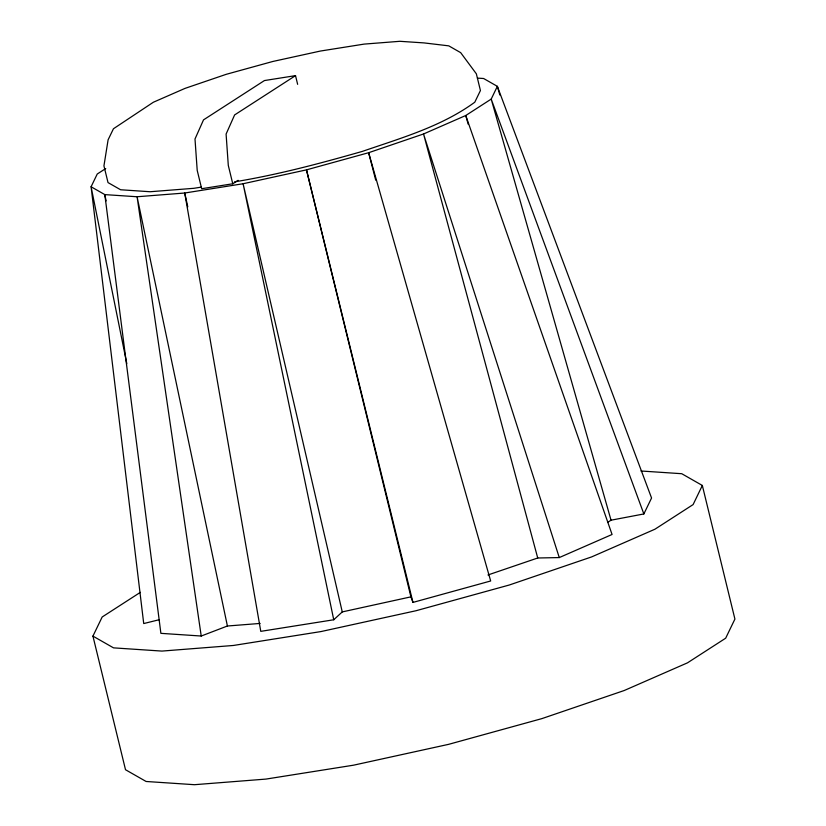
<?xml version="1.0" encoding="UTF-8"?>
<svg xmlns="http://www.w3.org/2000/svg" width="826" height="826" viewBox="0 0 826 826"><rect width="100%" height="100%" fill="white"/><g stroke="black" fill="none" stroke-linecap="round" stroke-linejoin="round"><path stroke-width="1.24" d="M640.986 470.996L681.749 473.711L702.337 485.461L734.913 619.077L725.672 638.199L687.521 662.824L624.177 690.536L541.846 718.63L448.59 744.35L353.538 765.186L265.982 779.083L194.502 784.7L146.109 781.479L125.511 769.729L92.935 636.113L102.176 616.991L140.327 592.366M607.853 522.249L611.033 520.194L643.857 513.948L651.559 498.016L497.355 86.338L483.623 78.511L477.418 78.098M702.337 485.461L693.107 504.583L654.946 529.208L591.602 556.92L509.281 585.014L416.015 610.734L320.963 631.57L233.407 645.467L161.937 651.084L113.534 647.863L92.935 636.113M105.728 168.545L97.241 174.018L91.087 186.769L104.819 194.606L137.085 196.753L184.735 193.016L260.779 631.353L333.745 619.768L342.263 611.911L410.914 596.857L412.959 602.412L490.675 580.977L368.644 152.707L423.531 133.977L465.761 115.506L491.202 99.089L497.355 86.338L499.844 95.011M295.522 75.631L234.615 114.938L226.097 134.06L228.296 165.437L232.767 183.775L201.678 188.71L197.207 170.373L194.998 138.995L203.516 119.873L264.423 80.566L295.522 75.631L297.639 84.335M232.767 183.775L238.115 180.326M487.97 574.968L537.726 557.994L559.274 557.571L612.066 534.474L465.761 115.506L468.187 124.199M106.11 200.914L104.819 194.606L160.884 633.346L201.224 636.03L227.408 626.005L260.149 623.434M159.439 619.665L143.724 623.558L91.087 186.769L126.812 363.698M201.503 187.089L193.862 188.307L150.177 191.735L120.606 189.763L108.02 182.587L103.942 165.881L108.103 139.811L113.451 128.753L153.357 102.238L185.024 88.382L226.19 74.33L272.817 61.475L320.343 51.057L364.121 44.108L399.856 41.3L424.058 42.911L448.766 45.853L460.681 52.657L476.354 73.824L480.433 90.53L474.785 102.207C441.394 126.595 401.044 138.066 362.449 151.364C320.323 163.393 277.887 174.74 234.625 181.834M643.857 513.948L491.202 99.089L611.033 520.194M559.274 557.571L423.531 133.977L537.726 557.994M375.716 180.161L368.644 152.707L306.477 169.857L243.102 183.744L184.735 193.016L187.781 206.851M412.959 602.412L306.477 169.857L410.914 596.857M342.263 611.911L243.102 183.744L333.745 619.768M227.408 626.005L137.085 196.753L201.224 636.03"/></g></svg>
